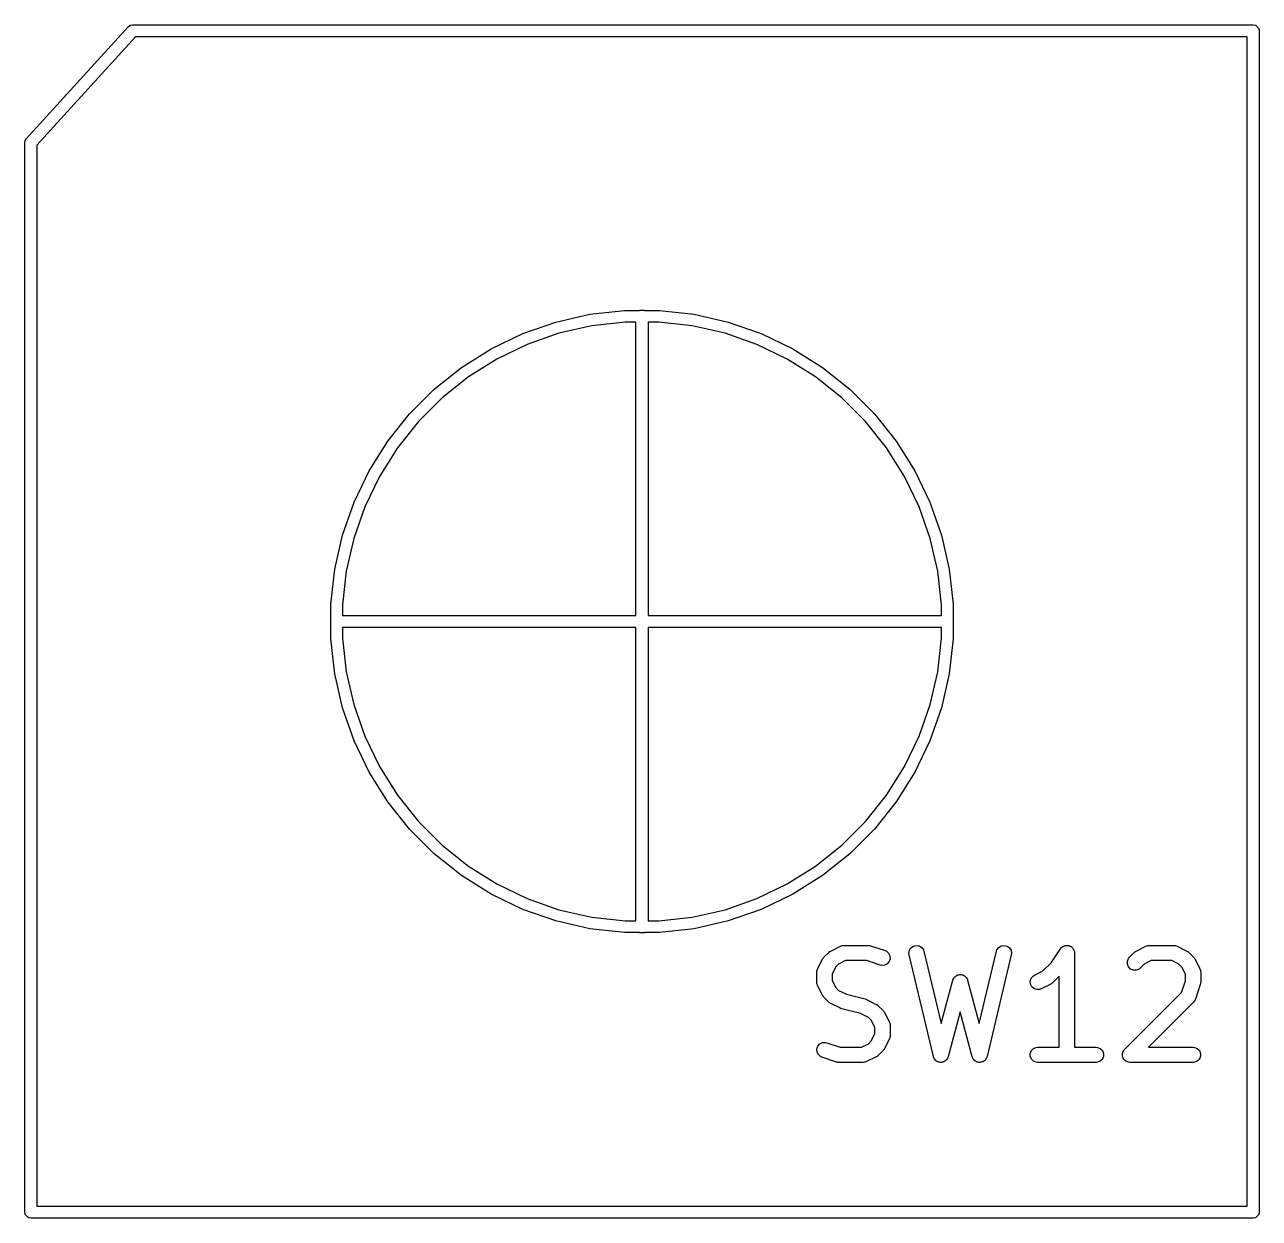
# Model space of a CAD drawing. Header units: millimetres. Extents: x 100.1 to 179.9, y -189 to -95.3.
# Drawn here: x 154.94 to 167.06, y -120.36 to -108.64 of the extents above; entities that cross this region are included whole.
import ezdxf

# ---------------------------------------------------------------- set-up
doc = ezdxf.new("R2010")
doc.units = ezdxf.units.MM
doc.layers.add('F.Fab', color=9, linetype='CONTINUOUS', true_color=0xafafaf)

msp = doc.modelspace()

# ---------------------------------------------------------------- linework, layer by layer
at = {"layer": 'F.Fab', "linetype": 'CONTINUOUS'}
for p, q in [((154.955604, -109.75964), (155.955604, -108.65964)), ((155.955604, -108.65964), (155.974428, -108.645722)), ((155.974428, -108.645722), (155.975956, -108.645649)), ((155.975956, -108.645649), (155.977039, -108.644567)), ((155.977039, -108.644567), (156, -108.64)), ((156, -108.64), (167, -108.64)), ((167, -108.64), (167.022961, -108.644567)), ((167.022961, -108.644567), (167.055433, -108.677039)), ((167.055433, -108.677039), (167.06, -108.7)), ((167.06, -108.7), (167.06, -120.3)), ((156.026541, -108.76), (155.06, -109.823195)), ((166.94, -108.76), (156.026541, -108.76)), ((166.94, -120.24), (166.94, -108.76)), ((154.94, -109.8), (154.943634, -109.781727)), ((154.94, -120.3), (154.94, -109.8)), ((154.943538, -109.779701), (154.944284, -109.77846)), ((154.943634, -109.781727), (154.943538, -109.779701)), ((154.944284, -109.77846), (154.944567, -109.777039)), ((154.944567, -109.777039), (154.946002, -109.775603)), ((154.946002, -109.775603), (154.955604, -109.75964)), ((155.06, -109.823195), (155.06, -120.24)), ((160.152883, -111.559593), (160.487431, -111.483235)), ((160.487431, -111.483235), (160.828424, -111.444814)), ((160.828424, -111.444814), (160.976792, -111.444814)), ((160.976792, -111.444814), (160.977039, -111.444567)), ((160.977039, -111.444567), (161.022961, -111.444567)), ((161.022961, -111.444567), (161.023208, -111.444814)), ((161.023208, -111.444814), (161.171576, -111.444814)), ((161.171576, -111.444814), (161.512569, -111.483235)), ((161.512569, -111.483235), (161.847117, -111.559593)), ((159.828989, -111.672929), (160.152883, -111.559593)), ((160.506756, -111.596973), (160.184821, -111.670452)), ((160.834893, -111.56), (160.506756, -111.596973)), ((160.94, -111.56), (160.834893, -111.56)), ((160.94, -114.44), (160.94, -111.56)), ((161.165107, -111.56), (161.06, -111.56)), ((161.06, -111.56), (161.06, -114.44)), ((161.493244, -111.596973), (161.165107, -111.56)), ((161.815179, -111.670452), (161.493244, -111.596973)), ((161.847117, -111.559593), (162.171011, -111.672929)), ((159.51982, -111.821816), (159.828989, -111.672929)), ((160.184821, -111.670452), (159.873138, -111.779515)), ((162.126862, -111.779515), (161.815179, -111.670452)), ((162.171011, -111.672929), (162.48018, -111.821816)), ((159.229266, -112.004384), (159.51982, -111.821816)), ((159.873138, -111.779515), (159.575626, -111.922789)), ((162.424374, -111.922789), (162.126862, -111.779515)), ((162.48018, -111.821816), (162.770734, -112.004384)), ((159.575626, -111.922789), (159.296026, -112.098473)), ((162.703974, -112.098473), (162.424374, -111.922789)), ((158.960979, -112.218335), (159.229266, -112.004384)), ((159.296026, -112.098473), (159.037855, -112.304358)), ((162.962145, -112.304358), (162.703974, -112.098473)), ((162.770734, -112.004384), (163.039021, -112.218335)), ((158.718335, -112.460979), (158.960979, -112.218335)), ((163.039021, -112.218335), (163.281665, -112.460979)), ((159.037855, -112.304358), (158.804358, -112.537855)), ((163.195642, -112.537855), (162.962145, -112.304358)), ((158.504384, -112.729266), (158.718335, -112.460979)), ((163.281665, -112.460979), (163.495616, -112.729266)), ((158.804358, -112.537855), (158.598473, -112.796026)), ((163.401527, -112.796026), (163.195642, -112.537855)), ((158.321816, -113.01982), (158.504384, -112.729266)), ((158.598473, -112.796026), (158.422789, -113.075626)), ((163.577211, -113.075626), (163.401527, -112.796026)), ((163.495616, -112.729266), (163.678184, -113.01982)), ((158.172929, -113.328989), (158.321816, -113.01982)), ((158.422789, -113.075626), (158.279515, -113.373138)), ((163.720485, -113.373138), (163.577211, -113.075626)), ((163.678184, -113.01982), (163.827071, -113.328989)), ((158.059593, -113.652883), (158.172929, -113.328989)), ((158.279515, -113.373138), (158.170452, -113.684821)), ((163.829548, -113.684821), (163.720485, -113.373138)), ((163.827071, -113.328989), (163.940407, -113.652883)), ((157.983235, -113.987431), (158.059593, -113.652883)), ((158.170452, -113.684821), (158.096973, -114.006756)), ((163.903027, -114.006756), (163.829548, -113.684821)), ((163.940407, -113.652883), (164.016765, -113.987431)), ((157.944814, -114.328424), (157.983235, -113.987431)), ((158.096973, -114.006756), (158.06, -114.334893)), ((163.94, -114.334893), (163.903027, -114.006756)), ((164.016765, -113.987431), (164.055186, -114.328424)), ((157.944814, -114.334893), (157.944814, -114.328424)), ((157.944814, -114.476792), (157.944814, -114.334893)), ((158.06, -114.334893), (158.06, -114.44)), ((163.94, -114.44), (163.94, -114.334893)), ((164.055186, -114.328424), (164.055186, -114.476792)), ((157.944567, -114.477039), (157.944814, -114.476792)), ((157.944567, -114.522961), (157.944567, -114.477039)), ((157.944814, -114.523208), (157.944567, -114.522961)), ((157.944814, -114.671576), (157.944814, -114.523208)), ((158.06, -114.44), (160.94, -114.44)), ((161.06, -114.44), (163.94, -114.44)), ((164.055186, -114.476792), (164.055433, -114.477039)), ((164.055433, -114.522961), (164.055186, -114.523208)), ((164.055186, -114.523208), (164.055186, -114.671576)), ((164.055433, -114.477039), (164.055433, -114.522961)), ((158.06, -114.56), (158.06, -114.665107)), ((160.94, -114.56), (158.06, -114.56)), ((160.94, -117.44), (160.94, -114.56)), ((161.06, -114.56), (161.06, -117.44)), ((163.94, -114.56), (161.06, -114.56)), ((163.94, -114.665107), (163.94, -114.56)), ((157.983235, -115.012569), (157.944814, -114.671576)), ((158.06, -114.665107), (158.096973, -114.993244)), ((163.903027, -114.993244), (163.94, -114.665107)), ((164.055186, -114.671576), (164.016765, -115.012569)), ((158.059593, -115.347117), (157.983235, -115.012569)), ((158.096973, -114.993244), (158.170452, -115.315179)), ((163.829548, -115.315179), (163.903027, -114.993244)), ((164.016765, -115.012569), (163.940407, -115.347117)), ((158.172929, -115.671011), (158.059593, -115.347117)), ((158.170452, -115.315179), (158.279515, -115.626862)), ((163.720485, -115.626862), (163.829548, -115.315179)), ((163.940407, -115.347117), (163.827071, -115.671011)), ((158.321816, -115.98018), (158.172929, -115.671011)), ((158.279515, -115.626862), (158.422789, -115.924374)), ((163.577211, -115.924374), (163.720485, -115.626862)), ((163.827071, -115.671011), (163.678184, -115.98018)), ((158.504384, -116.270734), (158.321816, -115.98018)), ((158.422789, -115.924374), (158.598473, -116.203974)), ((163.401527, -116.203974), (163.577211, -115.924374)), ((163.678184, -115.98018), (163.495616, -116.270734)), ((158.598473, -116.203974), (158.804358, -116.462145)), ((163.195642, -116.462145), (163.401527, -116.203974)), ((158.718335, -116.539021), (158.504384, -116.270734)), ((163.495616, -116.270734), (163.281665, -116.539021)), ((158.804358, -116.462145), (159.037855, -116.695642)), ((162.962145, -116.695642), (163.195642, -116.462145)), ((158.960979, -116.781665), (158.718335, -116.539021)), ((163.281665, -116.539021), (163.039021, -116.781665)), ((159.037855, -116.695642), (159.296026, -116.901527)), ((162.703974, -116.901527), (162.962145, -116.695642)), ((159.229266, -116.995616), (158.960979, -116.781665)), ((163.039021, -116.781665), (162.770734, -116.995616)), ((159.296026, -116.901527), (159.575626, -117.077211)), ((162.424374, -117.077211), (162.703974, -116.901527)), ((159.51982, -117.178184), (159.229266, -116.995616)), ((159.575626, -117.077211), (159.873138, -117.220485)), ((162.126862, -117.220485), (162.424374, -117.077211)), ((162.770734, -116.995616), (162.48018, -117.178184)), ((159.828989, -117.327071), (159.51982, -117.178184)), ((162.48018, -117.178184), (162.171011, -117.327071)), ((159.873138, -117.220485), (160.184821, -117.329548)), ((161.815179, -117.329548), (162.126862, -117.220485)), ((160.152883, -117.440407), (159.828989, -117.327071)), ((160.487431, -117.516765), (160.152883, -117.440407)), ((160.184821, -117.329548), (160.506756, -117.403027)), ((160.506756, -117.403027), (160.834893, -117.44)), ((160.834893, -117.44), (160.94, -117.44)), ((161.06, -117.44), (161.165107, -117.44)), ((161.165107, -117.44), (161.493244, -117.403027)), ((161.493244, -117.403027), (161.815179, -117.329548)), ((161.847117, -117.440407), (161.512569, -117.516765)), ((162.171011, -117.327071), (161.847117, -117.440407)), ((160.828424, -117.555186), (160.487431, -117.516765)), ((160.976792, -117.555186), (160.828424, -117.555186)), ((160.977039, -117.555433), (160.976792, -117.555186)), ((161.022961, -117.555433), (160.977039, -117.555433)), ((161.023208, -117.555186), (161.022961, -117.555433)), ((161.171576, -117.555186), (161.023208, -117.555186)), ((161.512569, -117.516765), (161.171576, -117.555186)), ((162.947411, -117.687737), (162.961142, -117.682482)), ((162.961142, -117.682482), (162.963831, -117.68229)), ((162.963831, -117.68229), (162.96632, -117.68126)), ((162.96632, -117.68126), (162.980952, -117.679819)), ((162.980952, -117.679819), (163.219047, -117.679819)), ((163.219047, -117.679819), (163.226452, -117.680548)), ((163.226452, -117.680548), (163.228427, -117.680408)), ((163.228427, -117.680408), (163.231024, -117.680998)), ((163.231024, -117.680998), (163.233679, -117.68126)), ((163.233679, -117.68126), (163.23551, -117.682018)), ((163.23551, -117.682018), (163.242764, -117.683668)), ((163.242764, -117.683668), (163.385621, -117.731287)), ((163.663966, -117.686649), (163.692434, -117.679871)), ((163.692434, -117.679871), (163.721329, -117.684504)), ((163.721329, -117.684504), (163.746251, -117.69984)), ((164.501368, -117.69984), (164.52629, -117.684504)), ((164.52629, -117.684504), (164.555185, -117.679871)), ((164.555185, -117.679871), (164.583653, -117.68665)), ((165.142655, -117.685558), (165.149935, -117.684101)), ((165.149935, -117.684101), (165.156796, -117.68126)), ((165.156796, -117.68126), (165.164144, -117.68126)), ((165.164144, -117.68126), (165.171349, -117.679819)), ((165.171349, -117.679819), (165.178633, -117.68126)), ((165.178633, -117.68126), (165.18606, -117.68126)), ((165.18606, -117.68126), (165.192848, -117.684072)), ((165.192848, -117.684072), (165.200057, -117.685498)), ((165.947411, -117.687737), (165.961142, -117.682482)), ((165.961142, -117.682482), (165.963831, -117.68229)), ((165.963831, -117.68229), (165.96632, -117.68126)), ((165.96632, -117.68126), (165.980952, -117.679819)), ((165.980952, -117.679819), (166.219047, -117.679819)), ((166.219047, -117.679819), (166.233679, -117.68126)), ((166.233679, -117.68126), (166.236168, -117.682291)), ((166.236168, -117.682291), (166.238856, -117.682482)), ((166.238856, -117.682482), (166.252588, -117.687737)), ((162.775735, -117.808389), (162.777423, -117.806332)), ((162.777423, -117.806332), (162.778845, -117.804073)), ((162.778845, -117.804073), (162.780343, -117.802773)), ((162.780343, -117.802773), (162.785062, -117.797024)), ((162.785062, -117.797024), (162.832681, -117.749405)), ((162.832681, -117.749405), (162.83843, -117.744686)), ((162.83843, -117.744686), (162.83973, -117.743188)), ((162.83973, -117.743188), (162.841989, -117.741766)), ((162.841989, -117.741766), (162.844046, -117.740078)), ((162.844046, -117.740078), (162.845873, -117.73932)), ((162.845873, -117.73932), (162.852173, -117.735356)), ((162.852173, -117.735356), (162.947411, -117.687737)), ((163.385621, -117.731287), (163.399046, -117.737281)), ((163.399046, -117.737281), (163.421153, -117.756455)), ((163.421153, -117.756455), (163.43424, -117.782628)), ((163.43424, -117.782628), (163.436315, -117.811818)), ((163.62029, -117.757623), (163.624923, -117.728728)), ((163.622278, -117.772191), (163.62029, -117.757623)), ((163.860373, -118.772191), (163.622278, -117.772191)), ((163.624923, -117.728728), (163.640259, -117.703806)), ((163.640259, -117.703806), (163.663966, -117.686649)), ((163.746251, -117.69984), (163.763408, -117.723547)), ((163.763408, -117.723547), (163.768198, -117.737447)), ((163.768198, -117.737447), (163.937449, -118.448303)), ((164.310168, -118.448303), (164.479421, -117.737448)), ((164.625341, -117.772191), (164.387245, -118.772191)), ((164.479421, -117.737448), (164.484211, -117.723547)), ((164.484211, -117.723547), (164.501368, -117.69984)), ((164.583653, -117.68665), (164.60736, -117.703806)), ((164.60736, -117.703806), (164.622696, -117.728728)), ((164.622696, -117.728728), (164.627329, -117.757623)), ((164.627329, -117.757623), (164.625341, -117.772191)), ((165.017904, -117.849896), (165.109024, -117.713216)), ((165.109024, -117.713216), (165.109058, -117.713173)), ((165.109058, -117.713173), (165.109068, -117.713151)), ((165.109068, -117.713151), (165.109119, -117.713099)), ((165.109119, -117.713099), (165.11834, -117.701841)), ((165.11834, -117.701841), (165.124509, -117.697709)), ((165.124509, -117.697709), (165.12976, -117.692459)), ((165.12976, -117.692459), (165.136549, -117.689646)), ((165.136549, -117.689646), (165.142655, -117.685558)), ((165.200057, -117.685498), (165.206236, -117.689617)), ((165.206236, -117.689617), (165.213096, -117.692459)), ((165.213096, -117.692459), (165.218289, -117.697652)), ((165.218289, -117.697652), (165.224406, -117.70173)), ((165.224406, -117.70173), (165.228539, -117.707902)), ((165.228539, -117.707902), (165.233788, -117.713151)), ((165.233788, -117.713151), (165.236599, -117.719938)), ((165.236599, -117.719938), (165.240689, -117.726045)), ((165.240689, -117.726045), (165.242145, -117.733326)), ((165.242145, -117.733326), (165.244987, -117.740187)), ((165.244987, -117.740187), (165.246412, -117.754663)), ((165.246412, -117.754663), (165.246428, -117.75474)), ((165.246428, -117.75474), (165.246422, -117.754766)), ((165.246422, -117.754766), (165.246428, -117.754819)), ((165.246428, -117.754819), (165.246428, -118.679819)), ((165.775735, -117.808389), (165.785062, -117.797024)), ((165.785062, -117.797024), (165.832681, -117.749405)), ((165.832681, -117.749405), (165.83843, -117.744686)), ((165.83843, -117.744686), (165.83973, -117.743188)), ((165.83973, -117.743188), (165.841989, -117.741766)), ((165.841989, -117.741766), (165.844046, -117.740078)), ((165.844046, -117.740078), (165.845873, -117.73932)), ((165.845873, -117.73932), (165.852173, -117.735356)), ((165.852173, -117.735356), (165.947411, -117.687737)), ((166.252588, -117.687737), (166.347826, -117.735356)), ((166.347826, -117.735356), (166.354125, -117.73932)), ((166.354125, -117.73932), (166.355953, -117.740078)), ((166.355953, -117.740078), (166.358009, -117.741766)), ((166.358009, -117.741766), (166.360269, -117.743188)), ((166.360269, -117.743188), (166.361568, -117.744686)), ((166.361568, -117.744686), (166.367318, -117.749405)), ((166.367318, -117.749405), (166.414937, -117.797024)), ((166.414937, -117.797024), (166.419655, -117.802773)), ((166.419655, -117.802773), (166.421154, -117.804073)), ((166.421154, -117.804073), (166.422575, -117.806332)), ((166.422575, -117.806332), (166.424264, -117.808389)), ((162.717948, -117.928173), (162.718139, -117.925486)), ((162.718139, -117.925486), (162.723394, -117.911754)), ((162.723394, -117.911754), (162.771013, -117.816516)), ((162.771013, -117.816516), (162.774977, -117.810216)), ((162.774977, -117.810216), (162.775735, -117.808389)), ((162.899734, -117.894484), (162.865476, -117.963)), ((162.930141, -117.864077), (162.899734, -117.894484)), ((162.998657, -117.829819), (162.930141, -117.864077)), ((163.206877, -117.829819), (162.998657, -117.829819)), ((163.338186, -117.873589), (163.206877, -117.829819)), ((163.352523, -117.876849), (163.338186, -117.873589)), ((163.381713, -117.874774), (163.352523, -117.876849)), ((163.407887, -117.861688), (163.381713, -117.874774)), ((163.427061, -117.83958), (163.407887, -117.861688)), ((163.436315, -117.811818), (163.427061, -117.83958)), ((164.936525, -117.931275), (165.017904, -117.849896)), ((165.764536, -117.835426), (165.775735, -117.808389)), ((165.764536, -117.864688), (165.764536, -117.835426)), ((165.775735, -117.891725), (165.764536, -117.864688)), ((165.796427, -117.912417), (165.775735, -117.891725)), ((165.823464, -117.923616), (165.796427, -117.912417)), ((165.852726, -117.923616), (165.823464, -117.923616)), ((165.879763, -117.912417), (165.852726, -117.923616)), ((165.891128, -117.90309), (165.879763, -117.912417)), ((165.930141, -117.864077), (165.891128, -117.90309)), ((165.998657, -117.829819), (165.930141, -117.864077)), ((166.201342, -117.829819), (165.998657, -117.829819)), ((166.269858, -117.864077), (166.201342, -117.829819)), ((166.300265, -117.894484), (166.269858, -117.864077)), ((166.334523, -117.963), (166.300265, -117.894484)), ((166.424264, -117.808389), (166.425021, -117.810216)), ((166.425021, -117.810216), (166.428986, -117.816516)), ((166.428986, -117.816516), (166.476605, -117.911754)), ((166.476605, -117.911754), (166.48186, -117.925485)), ((166.48186, -117.925485), (166.482051, -117.928174)), ((162.715476, -117.945295), (162.716917, -117.930663)), ((162.715476, -118.040533), (162.715476, -117.945295)), ((162.716917, -118.055165), (162.715476, -118.040533)), ((162.716917, -117.930663), (162.717948, -117.928173)), ((162.865476, -117.963), (162.865476, -118.022828)), ((162.865476, -118.022828), (162.899734, -118.091344)), ((163.937449, -118.448303), (164.051341, -118.021208)), ((164.051341, -118.021208), (164.052626, -118.017779)), ((164.052626, -118.017779), (164.052818, -118.01634)), ((164.052818, -118.01634), (164.053807, -118.01463)), ((164.053807, -118.01463), (164.056504, -118.007441)), ((164.056504, -118.007441), (164.062521, -117.99958)), ((164.062521, -117.99958), (164.06748, -117.991015)), ((164.06748, -117.991015), (164.071337, -117.988062)), ((164.071337, -117.988062), (164.074291, -117.984204)), ((164.074291, -117.984204), (164.082858, -117.979243)), ((164.082858, -117.979243), (164.090718, -117.973228)), ((164.090718, -117.973228), (164.09541, -117.971976)), ((164.09541, -117.971976), (164.099616, -117.969542)), ((164.099616, -117.969542), (164.109433, -117.968237)), ((164.109433, -117.968237), (164.118994, -117.965688)), ((164.118994, -117.965688), (164.123806, -117.966327)), ((164.123806, -117.966327), (164.128625, -117.965687)), ((164.128625, -117.965687), (164.138195, -117.968239)), ((164.138195, -117.968239), (164.148002, -117.969542)), ((164.148002, -117.969542), (164.152203, -117.971974)), ((164.152203, -117.971974), (164.1569, -117.973227)), ((164.1569, -117.973227), (164.164762, -117.979245)), ((164.164762, -117.979245), (164.173327, -117.984204)), ((164.173327, -117.984204), (164.176279, -117.988061)), ((164.176279, -117.988061), (164.180138, -117.991015)), ((164.180138, -117.991015), (164.185099, -117.999583)), ((164.185099, -117.999583), (164.191114, -118.007442)), ((164.191114, -118.007442), (164.193808, -118.014626)), ((164.193808, -118.014626), (164.1948, -118.016339)), ((164.1948, -118.016339), (164.194991, -118.01778)), ((164.194991, -118.01778), (164.196277, -118.021208)), ((164.196277, -118.021208), (164.310168, -118.448303)), ((164.811303, -118.031152), (164.820557, -118.003391)), ((164.813377, -118.060342), (164.811303, -118.031152)), ((164.820557, -118.003391), (164.83973, -117.981283)), ((164.83973, -117.981283), (164.852173, -117.973451)), ((164.852173, -117.973451), (164.936525, -117.931275)), ((165.033985, -118.045947), (165.028235, -118.050665)), ((165.096428, -117.983504), (165.033985, -118.045947)), ((165.096428, -118.679819), (165.096428, -117.983504)), ((166.296351, -118.142876), (166.334523, -118.028363)), ((166.334523, -118.028363), (166.334523, -117.963)), ((166.482051, -117.928174), (166.483082, -117.930663)), ((166.483082, -117.930663), (166.484523, -117.945295)), ((166.484523, -118.040533), (166.483793, -118.047939)), ((166.483793, -118.047939), (166.483934, -118.049914)), ((166.484523, -117.945295), (166.484523, -118.040533)), ((162.717948, -118.057654), (162.716917, -118.055165)), ((162.718139, -118.060342), (162.717948, -118.057654)), ((162.723394, -118.074074), (162.718139, -118.060342)), ((162.771013, -118.169312), (162.723394, -118.074074)), ((162.774977, -118.175611), (162.771013, -118.169312)), ((162.899734, -118.091344), (162.930141, -118.121751)), ((162.930141, -118.121751), (163.007128, -118.160244)), ((163.007128, -118.160244), (163.189618, -118.205867)), ((164.826464, -118.086517), (164.813377, -118.060342)), ((164.848572, -118.10569), (164.826464, -118.086517)), ((164.876333, -118.114944), (164.848572, -118.10569)), ((164.905523, -118.11287), (164.876333, -118.114944)), ((164.919255, -118.107615), (164.905523, -118.11287)), ((165.014493, -118.059996), (164.919255, -118.107615)), ((165.020792, -118.056031), (165.014493, -118.059996)), ((165.02262, -118.055274), (165.020792, -118.056031)), ((165.024676, -118.053585), (165.02262, -118.055274)), ((165.026936, -118.052164), (165.024676, -118.053585)), ((165.028235, -118.050665), (165.026936, -118.052164)), ((165.737443, -118.701786), (166.296351, -118.142876)), ((166.480674, -118.064251), (166.433055, -118.207107)), ((166.482323, -118.056995), (166.480674, -118.064251)), ((166.483082, -118.055165), (166.482323, -118.056995)), ((166.483343, -118.052511), (166.483082, -118.055165)), ((166.483934, -118.049914), (166.483343, -118.052511)), ((162.775735, -118.177439), (162.774977, -118.175611)), ((162.777423, -118.179495), (162.775735, -118.177439)), ((162.778845, -118.181755), (162.777423, -118.179495)), ((162.780343, -118.183054), (162.778845, -118.181755)), ((162.785062, -118.188804), (162.780343, -118.183054)), ((162.832681, -118.236423), (162.785062, -118.188804)), ((162.83843, -118.241141), (162.832681, -118.236423)), ((162.83973, -118.24264), (162.83843, -118.241141)), ((162.841989, -118.244061), (162.83973, -118.24264)), ((162.844046, -118.24575), (162.841989, -118.244061)), ((162.845873, -118.246507), (162.844046, -118.24575)), ((162.852173, -118.250472), (162.845873, -118.246507)), ((162.947411, -118.298091), (162.852173, -118.250472)), ((163.189618, -118.205867), (163.190697, -118.206252)), ((163.190697, -118.206252), (163.191237, -118.206291)), ((163.191237, -118.206291), (163.197318, -118.208618)), ((163.197318, -118.208618), (163.203464, -118.210814)), ((163.203464, -118.210814), (163.203899, -118.211136)), ((163.203899, -118.211136), (163.204969, -118.211546)), ((163.204969, -118.211546), (163.300207, -118.259165)), ((163.300207, -118.259165), (163.306506, -118.263129)), ((163.306506, -118.263129), (163.308334, -118.263887)), ((163.308334, -118.263887), (163.31039, -118.265575)), ((163.31039, -118.265575), (163.31265, -118.266997)), ((163.31265, -118.266997), (163.313949, -118.268495)), ((163.313949, -118.268495), (163.319699, -118.273214)), ((163.319699, -118.273214), (163.367318, -118.320833)), ((166.414937, -118.236423), (165.971542, -118.679819)), ((166.424265, -118.225058), (166.414937, -118.236423)), ((166.425296, -118.222567), (166.424265, -118.225058)), ((166.427061, -118.220533), (166.425296, -118.222567)), ((166.433055, -118.207107), (166.427061, -118.220533)), ((162.94848, -118.2985), (162.947411, -118.298091)), ((162.948916, -118.298823), (162.94848, -118.2985)), ((162.955052, -118.301015), (162.948916, -118.298823)), ((162.961142, -118.303346), (162.955052, -118.301015)), ((162.961682, -118.303384), (162.961142, -118.303346)), ((162.962762, -118.30377), (162.961682, -118.303384)), ((163.145252, -118.349392), (162.962762, -118.30377)), ((163.222239, -118.387886), (163.145252, -118.349392)), ((163.252646, -118.418293), (163.222239, -118.387886)), ((163.367318, -118.320833), (163.372036, -118.326582)), ((163.372036, -118.326582), (163.373535, -118.327882)), ((163.373535, -118.327882), (163.374956, -118.330141)), ((163.374956, -118.330141), (163.376645, -118.332198)), ((163.376645, -118.332198), (163.377402, -118.334025)), ((163.377402, -118.334025), (163.381367, -118.340325)), ((163.381367, -118.340325), (163.428986, -118.435563)), ((164.123808, -118.331613), (164.005801, -118.774144)), ((164.241817, -118.774144), (164.123808, -118.331613)), ((163.286904, -118.486809), (163.252646, -118.418293)), ((163.286904, -118.546637), (163.286904, -118.486809)), ((163.428986, -118.435563), (163.434241, -118.449294)), ((163.434241, -118.449294), (163.434432, -118.451983)), ((163.434432, -118.451983), (163.435463, -118.454472)), ((163.435463, -118.454472), (163.436904, -118.469104)), ((163.436904, -118.469104), (163.436904, -118.564342)), ((162.725319, -118.670057), (162.744493, -118.64795)), ((162.744493, -118.64795), (162.770666, -118.634864)), ((162.770666, -118.634864), (162.799856, -118.632789)), ((162.799856, -118.632789), (162.814193, -118.636049)), ((162.814193, -118.636049), (162.945503, -118.679819)), ((163.153723, -118.679819), (163.222238, -118.645561)), ((163.222238, -118.645561), (163.252645, -118.615153)), ((163.252645, -118.615153), (163.286904, -118.546637)), ((163.428986, -118.597883), (163.381367, -118.693121)), ((163.434241, -118.584152), (163.428986, -118.597883)), ((163.434432, -118.581462), (163.434241, -118.584152)), ((163.435463, -118.578974), (163.434432, -118.581462)), ((163.436904, -118.564342), (163.435463, -118.578974)), ((162.716065, -118.69782), (162.725319, -118.670057)), ((162.71814, -118.72701), (162.716065, -118.69782)), ((162.731226, -118.753183), (162.71814, -118.72701)), ((162.753333, -118.772357), (162.731226, -118.753183)), ((162.766759, -118.778351), (162.753333, -118.772357)), ((162.945503, -118.679819), (163.153723, -118.679819)), ((163.300207, -118.774282), (163.204969, -118.821901)), ((163.306506, -118.770317), (163.300207, -118.774282)), ((163.308334, -118.76956), (163.306506, -118.770317)), ((163.31039, -118.767872), (163.308334, -118.76956)), ((163.31265, -118.76645), (163.31039, -118.767872)), ((163.31395, -118.76495), (163.31265, -118.76645)), ((163.3197, -118.760232), (163.31395, -118.76495)), ((163.367318, -118.712613), (163.3197, -118.760232)), ((163.372036, -118.706863), (163.367318, -118.712613)), ((163.373535, -118.705564), (163.372036, -118.706863)), ((163.374956, -118.703305), (163.373535, -118.705564)), ((163.376646, -118.701247), (163.374956, -118.703305)), ((163.377403, -118.699417), (163.376646, -118.701247)), ((163.381367, -118.693121), (163.377403, -118.699417)), ((163.862102, -118.77721), (163.860373, -118.772191)), ((164.005801, -118.774144), (164.003935, -118.779118)), ((164.243682, -118.779119), (164.241817, -118.774144)), ((164.387245, -118.772191), (164.385515, -118.777209)), ((164.812155, -118.740187), (164.823354, -118.713151)), ((164.812155, -118.769451), (164.812155, -118.740187)), ((164.823354, -118.796487), (164.812155, -118.769451)), ((164.823354, -118.713151), (164.844046, -118.692459)), ((164.844046, -118.692459), (164.871082, -118.68126)), ((164.871082, -118.68126), (164.885714, -118.679819)), ((164.885714, -118.679819), (165.096428, -118.679819)), ((165.246428, -118.679819), (165.457142, -118.679819)), ((165.457142, -118.679819), (165.471774, -118.68126)), ((165.471774, -118.68126), (165.49881, -118.692459)), ((165.49881, -118.692459), (165.519502, -118.713151)), ((165.519502, -118.713151), (165.530701, -118.740187)), ((165.530701, -118.769451), (165.519502, -118.796487)), ((165.530701, -118.740187), (165.530701, -118.769451)), ((165.716917, -118.740187), (165.728116, -118.713151)), ((165.716917, -118.769451), (165.716917, -118.740187)), ((165.728116, -118.796487), (165.716917, -118.769451)), ((165.728116, -118.713151), (165.737443, -118.701786)), ((165.971542, -118.679819), (166.409523, -118.679819)), ((166.409523, -118.679819), (166.424155, -118.68126)), ((166.424155, -118.68126), (166.451191, -118.692459)), ((166.451191, -118.692459), (166.471883, -118.713151)), ((166.471883, -118.713151), (166.483082, -118.740187)), ((166.483082, -118.769451), (166.471883, -118.796487)), ((166.483082, -118.740187), (166.483082, -118.769451)), ((162.909615, -118.82597), (162.766759, -118.778351)), ((162.91687, -118.827619), (162.909615, -118.82597)), ((162.918701, -118.828378), (162.91687, -118.827619)), ((162.921354, -118.828639), (162.918701, -118.828378)), ((162.923952, -118.82923), (162.921354, -118.828639)), ((162.925926, -118.829089), (162.923952, -118.82923)), ((162.933333, -118.829819), (162.925926, -118.829089)), ((163.171428, -118.829819), (162.933333, -118.829819)), ((163.18606, -118.828378), (163.171428, -118.829819)), ((163.188549, -118.827346), (163.18606, -118.828378)), ((163.191237, -118.827156), (163.188549, -118.827346)), ((163.204969, -118.821901), (163.191237, -118.827156)), ((163.862342, -118.779012), (163.862102, -118.77721)), ((163.863284, -118.78064), (163.862342, -118.779012)), ((163.865163, -118.786091), (163.863284, -118.78064)), ((163.871549, -118.794915), (163.865163, -118.786091)), ((163.877004, -118.804337), (163.871549, -118.794915)), ((163.880061, -118.806677), (163.877004, -118.804337)), ((163.88232, -118.809798), (163.880061, -118.806677)), ((163.891595, -118.815505), (163.88232, -118.809798)), ((163.900242, -118.822124), (163.891595, -118.815505)), ((163.903962, -118.823116), (163.900242, -118.822124)), ((163.907242, -118.825134), (163.903962, -118.823116)), ((163.917996, -118.826858), (163.907242, -118.825134)), ((163.928518, -118.829664), (163.917996, -118.826858)), ((163.932333, -118.829157), (163.928518, -118.829664)), ((163.936137, -118.829767), (163.932333, -118.829157)), ((163.946735, -118.827243), (163.936137, -118.829767)), ((163.957526, -118.82581), (163.946735, -118.827243)), ((163.960857, -118.823881), (163.957526, -118.82581)), ((163.964605, -118.822989), (163.960857, -118.823881)), ((163.973429, -118.816602), (163.964605, -118.822989)), ((163.982851, -118.811148), (163.973429, -118.816602)), ((163.985191, -118.80809), (163.982851, -118.811148)), ((163.988312, -118.805832), (163.985191, -118.80809)), ((163.994019, -118.796556), (163.988312, -118.805832)), ((164.000638, -118.78791), (163.994019, -118.796556)), ((164.002663, -118.78251), (164.000638, -118.78791)), ((164.003648, -118.78091), (164.002663, -118.78251)), ((164.003935, -118.779118), (164.003648, -118.78091)), ((164.24397, -118.78091), (164.243682, -118.779119)), ((164.244954, -118.782509), (164.24397, -118.78091)), ((164.24698, -118.787911), (164.244954, -118.782509)), ((164.2536, -118.796559), (164.24698, -118.787911)), ((164.259306, -118.805832), (164.2536, -118.796559)), ((164.262426, -118.80809), (164.259306, -118.805832)), ((164.264767, -118.811148), (164.262426, -118.80809)), ((164.274188, -118.816602), (164.264767, -118.811148)), ((164.283013, -118.822989), (164.274188, -118.816602)), ((164.28676, -118.823881), (164.283013, -118.822989)), ((164.290092, -118.82581), (164.28676, -118.823881)), ((164.300885, -118.827244), (164.290092, -118.82581)), ((164.311481, -118.829767), (164.300885, -118.827244)), ((164.315282, -118.829157), (164.311481, -118.829767)), ((164.319101, -118.829665), (164.315282, -118.829157)), ((164.329632, -118.826856), (164.319101, -118.829665)), ((164.340376, -118.825134), (164.329632, -118.826856)), ((164.343652, -118.823118), (164.340376, -118.825134)), ((164.347376, -118.822125), (164.343652, -118.823118)), ((164.356026, -118.815503), (164.347376, -118.822125)), ((164.365298, -118.809798), (164.356026, -118.815503)), ((164.367556, -118.806677), (164.365298, -118.809798)), ((164.370614, -118.804337), (164.367556, -118.806677)), ((164.376069, -118.794914), (164.370614, -118.804337)), ((164.382455, -118.786091), (164.376069, -118.794914)), ((164.384332, -118.780642), (164.382455, -118.786091)), ((164.385276, -118.779013), (164.384332, -118.780642)), ((164.385515, -118.777209), (164.385276, -118.779013)), ((164.844046, -118.817179), (164.823354, -118.796487)), ((164.871082, -118.828378), (164.844046, -118.817179)), ((164.885714, -118.829819), (164.871082, -118.828378)), ((165.457142, -118.829819), (164.885714, -118.829819)), ((165.471774, -118.828378), (165.457142, -118.829819)), ((165.49881, -118.817179), (165.471774, -118.828378)), ((165.519502, -118.796487), (165.49881, -118.817179)), ((165.748808, -118.817179), (165.728116, -118.796487)), ((165.775844, -118.828378), (165.748808, -118.817179)), ((165.790476, -118.829819), (165.775844, -118.828378)), ((166.409523, -118.829819), (165.790476, -118.829819)), ((166.424155, -118.828378), (166.409523, -118.829819)), ((166.451191, -118.817179), (166.424155, -118.828378)), ((166.471883, -118.796487), (166.451191, -118.817179)), ((154.944567, -120.322961), (154.94, -120.3)), ((154.977039, -120.355433), (154.944567, -120.322961)), ((155.06, -120.24), (166.94, -120.24)), ((167.055433, -120.322961), (167.022961, -120.355433)), ((167.06, -120.3), (167.055433, -120.322961)), ((155, -120.36), (154.977039, -120.355433)), ((167, -120.36), (155, -120.36)), ((167.022961, -120.355433), (167, -120.36))]:
    msp.add_line(p, q, dxfattribs=at)

doc.saveas('drawing.dxf')
